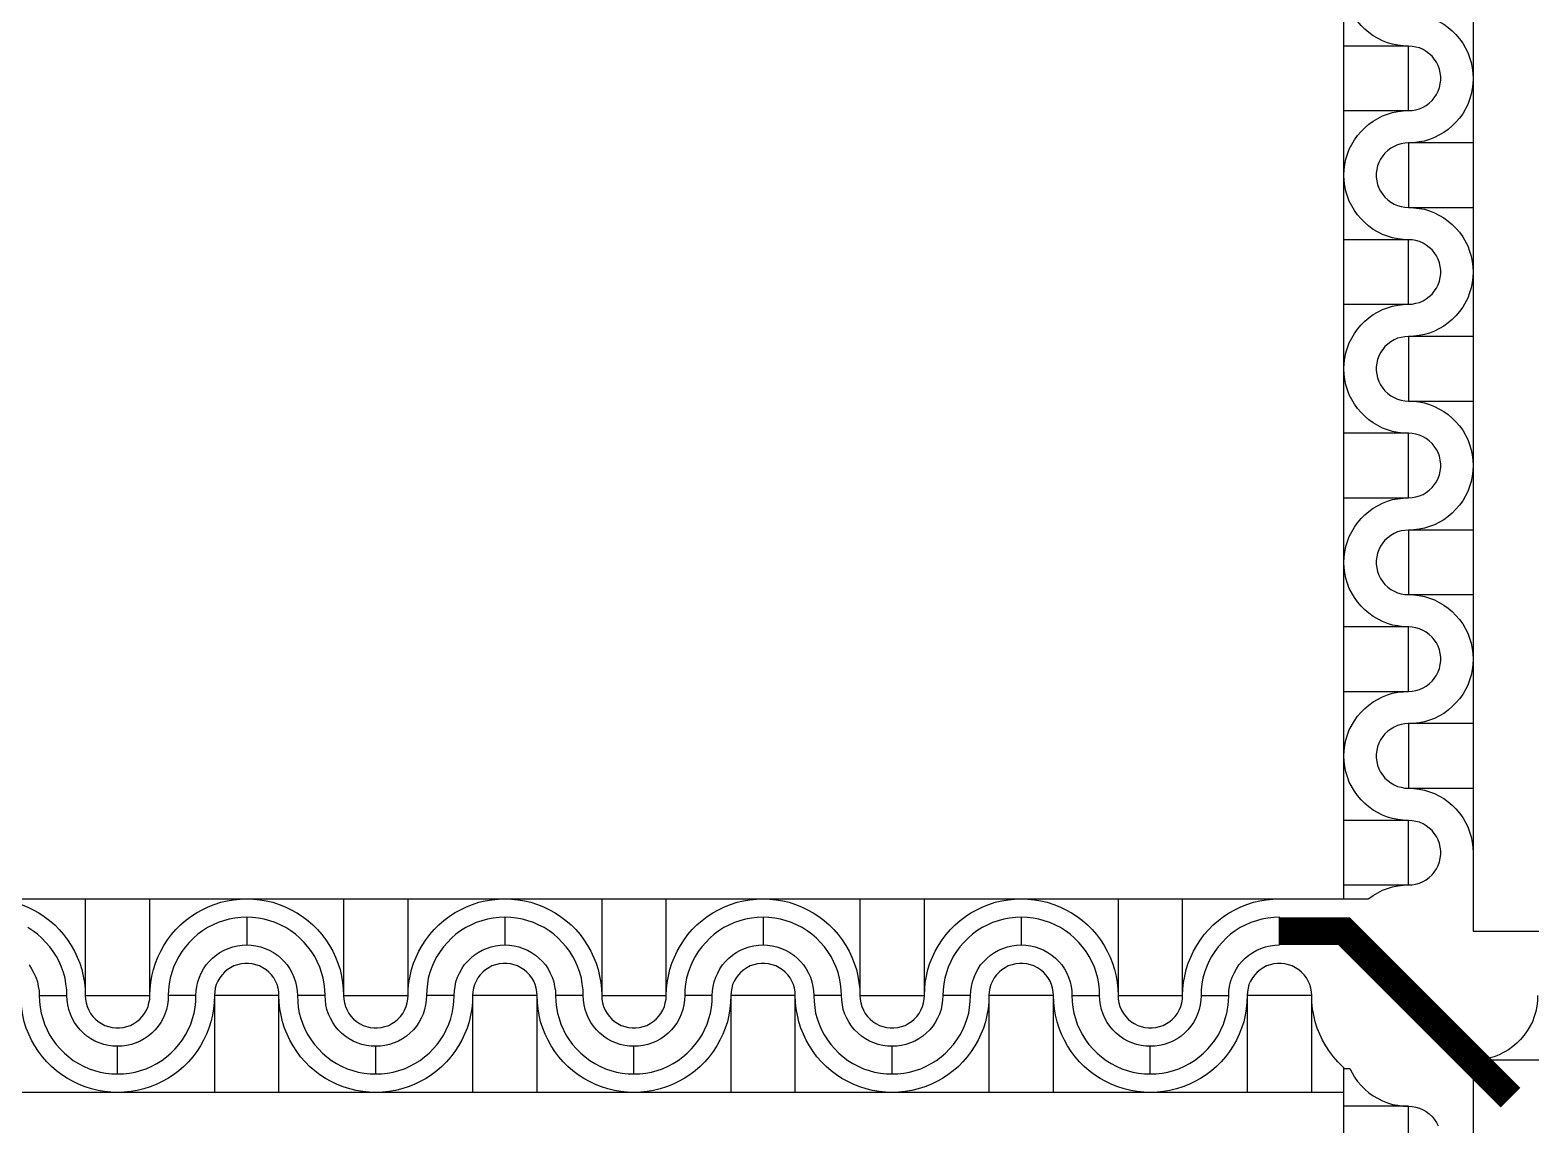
# Model space of a CAD drawing. Extents: x 190.8 to 267.1, y 124 to 174.8.
# Drawn here: x 225.22 to 226.847, y 152.54 to 153.728 of the extents above; entities that cross this region are included whole.
import ezdxf

# ---------------------------------------------------------------- set-up
doc = ezdxf.new("R2010")
doc.units = 0
doc.header["$MEASUREMENT"] = 0

msp = doc.modelspace()

# ---------------------------------------------------------------- linework, layer by layer
for p, q in [((224.5446, 152.7856), (226.6713, 152.7856)), ((226.7846, 152.7506), (228.8875, 152.7506))]:
    msp.add_line(p, q)
for points in [[(228.8875, 154.8106), (226.7846, 154.8106), (226.7846, 152.7506)], [(226.6446, 152.7856), (226.6446, 154.8023)], [(226.7146, 153.7106), (226.7089, 153.7108), (226.7031, 153.7116), (226.6974, 153.7126), (226.6919, 153.7143), (226.6864, 153.7163), (226.6764, 153.7218), (226.6716, 153.7253), (226.6671, 153.7291), (226.6631, 153.7331), (226.6594, 153.7376), (226.6559, 153.7423), (226.6504, 153.7523), (226.6484, 153.7578), (226.6466, 153.7633), (226.6456, 153.7691), (226.6449, 153.7748), (226.6446, 153.7806)], [(226.7146, 153.7456), (226.7204, 153.7453), (226.7261, 153.7446), (226.7319, 153.7436), (226.7374, 153.7418), (226.7429, 153.7398), (226.7529, 153.7343), (226.7576, 153.7308), (226.7621, 153.7271), (226.7661, 153.7231), (226.7699, 153.7186), (226.7734, 153.7138), (226.7789, 153.7038), (226.7809, 153.6983), (226.7826, 153.6928), (226.7836, 153.6871), (226.7844, 153.6813), (226.7846, 153.6756)], [(226.6446, 153.6406), (226.7146, 153.6406), (226.7146, 153.7106), (226.6446, 153.7106)], [(226.7146, 153.6406), (226.7186, 153.6408), (226.7226, 153.6416), (226.7266, 153.6426), (226.7304, 153.6443), (226.7339, 153.6463), (226.7371, 153.6488), (226.7401, 153.6516), (226.7426, 153.6546), (226.7449, 153.6581), (226.7469, 153.6618), (226.7481, 153.6656), (226.7491, 153.6696), (226.7496, 153.6736), (226.7496, 153.6776), (226.7491, 153.6816), (226.7481, 153.6856), (226.7469, 153.6896), (226.7449, 153.6931), (226.7426, 153.6966), (226.7401, 153.6996), (226.7371, 153.7023), (226.7339, 153.7048), (226.7304, 153.7068), (226.7266, 153.7086), (226.7226, 153.7096), (226.7186, 153.7103), (226.7146, 153.7106)], [(226.7846, 153.6756), (226.7844, 153.6698), (226.7836, 153.6641), (226.7826, 153.6583), (226.7809, 153.6528), (226.7789, 153.6473), (226.7734, 153.6373), (226.7699, 153.6326), (226.7661, 153.6281), (226.7621, 153.6241), (226.7576, 153.6203), (226.7529, 153.6168), (226.7429, 153.6113), (226.7374, 153.6093), (226.7319, 153.6076), (226.7261, 153.6066), (226.7204, 153.6058), (226.7146, 153.6056)], [(226.6446, 153.5706), (226.6449, 153.5763), (226.6456, 153.5821), (226.6466, 153.5878), (226.6484, 153.5933), (226.6504, 153.5988), (226.6559, 153.6088), (226.6594, 153.6136), (226.6631, 153.6181), (226.6671, 153.6221), (226.6716, 153.6258), (226.6764, 153.6293), (226.6864, 153.6348), (226.6919, 153.6368), (226.6974, 153.6386), (226.7031, 153.6396), (226.7089, 153.6403), (226.7146, 153.6406)], [(226.7146, 153.6056), (226.7106, 153.6053), (226.7066, 153.6046), (226.7026, 153.6036), (226.6989, 153.6018), (226.6954, 153.5998), (226.6921, 153.5973), (226.6891, 153.5946), (226.6866, 153.5916), (226.6844, 153.5881), (226.6824, 153.5843), (226.6811, 153.5806), (226.6801, 153.5766), (226.6796, 153.5726), (226.6796, 153.5686), (226.6801, 153.5646), (226.6811, 153.5606), (226.6824, 153.5566), (226.6844, 153.5531), (226.6866, 153.5496), (226.6891, 153.5466), (226.6921, 153.5438), (226.6954, 153.5413), (226.6989, 153.5393), (226.7026, 153.5376), (226.7066, 153.5366), (226.7106, 153.5358), (226.7146, 153.5356)], [(226.7846, 153.6056), (226.7146, 153.6056), (226.7146, 153.5356), (226.7846, 153.5356)], [(226.7146, 153.5006), (226.7089, 153.5008), (226.7031, 153.5016), (226.6974, 153.5026), (226.6919, 153.5043), (226.6864, 153.5063), (226.6764, 153.5118), (226.6716, 153.5153), (226.6671, 153.5191), (226.6631, 153.5231), (226.6594, 153.5276), (226.6559, 153.5323), (226.6504, 153.5423), (226.6484, 153.5478), (226.6466, 153.5533), (226.6456, 153.5591), (226.6449, 153.5648), (226.6446, 153.5706)], [(226.7146, 153.5356), (226.7204, 153.5353), (226.7261, 153.5346), (226.7319, 153.5336), (226.7374, 153.5318), (226.7429, 153.5298), (226.7529, 153.5243), (226.7576, 153.5208), (226.7621, 153.5171), (226.7661, 153.5131), (226.7699, 153.5086), (226.7734, 153.5038), (226.7789, 153.4938), (226.7809, 153.4883), (226.7826, 153.4828), (226.7836, 153.4771), (226.7844, 153.4713), (226.7846, 153.4656)], [(226.6446, 153.4306), (226.7146, 153.4306), (226.7146, 153.5006), (226.6446, 153.5006)], [(226.7146, 153.4306), (226.7186, 153.4308), (226.7226, 153.4316), (226.7266, 153.4326), (226.7304, 153.4343), (226.7339, 153.4363), (226.7371, 153.4388), (226.7401, 153.4416), (226.7426, 153.4446), (226.7449, 153.4481), (226.7469, 153.4518), (226.7481, 153.4556), (226.7491, 153.4596), (226.7496, 153.4636), (226.7496, 153.4676), (226.7491, 153.4716), (226.7481, 153.4756), (226.7469, 153.4796), (226.7449, 153.4831), (226.7426, 153.4866), (226.7401, 153.4896), (226.7371, 153.4923), (226.7339, 153.4948), (226.7304, 153.4968), (226.7266, 153.4986), (226.7226, 153.4996), (226.7186, 153.5003), (226.7146, 153.5006)], [(226.7846, 153.4656), (226.7844, 153.4598), (226.7836, 153.4541), (226.7826, 153.4483), (226.7809, 153.4428), (226.7789, 153.4373), (226.7734, 153.4273), (226.7699, 153.4226), (226.7661, 153.4181), (226.7621, 153.4141), (226.7576, 153.4103), (226.7529, 153.4068), (226.7429, 153.4013), (226.7374, 153.3993), (226.7319, 153.3976), (226.7261, 153.3966), (226.7204, 153.3958), (226.7146, 153.3956)], [(226.6446, 153.3606), (226.6449, 153.3663), (226.6456, 153.3721), (226.6466, 153.3778), (226.6484, 153.3833), (226.6504, 153.3888), (226.6559, 153.3988), (226.6594, 153.4036), (226.6631, 153.4081), (226.6671, 153.4121), (226.6716, 153.4158), (226.6764, 153.4193), (226.6864, 153.4248), (226.6919, 153.4268), (226.6974, 153.4286), (226.7031, 153.4296), (226.7089, 153.4303), (226.7146, 153.4306)], [(226.7146, 153.3956), (226.7106, 153.3953), (226.7066, 153.3946), (226.7026, 153.3936), (226.6989, 153.3918), (226.6954, 153.3898), (226.6921, 153.3873), (226.6891, 153.3846), (226.6866, 153.3816), (226.6844, 153.3781), (226.6824, 153.3743), (226.6811, 153.3706), (226.6801, 153.3666), (226.6796, 153.3626), (226.6796, 153.3586), (226.6801, 153.3546), (226.6811, 153.3506), (226.6824, 153.3466), (226.6844, 153.3431), (226.6866, 153.3396), (226.6891, 153.3366), (226.6921, 153.3338), (226.6954, 153.3313), (226.6989, 153.3293), (226.7026, 153.3276), (226.7066, 153.3266), (226.7106, 153.3258), (226.7146, 153.3256)], [(226.7846, 153.3956), (226.7146, 153.3956), (226.7146, 153.3256), (226.7846, 153.3256)], [(226.7146, 153.2906), (226.7089, 153.2908), (226.7031, 153.2916), (226.6974, 153.2926), (226.6919, 153.2943), (226.6864, 153.2963), (226.6764, 153.3018), (226.6716, 153.3053), (226.6671, 153.3091), (226.6631, 153.3131), (226.6594, 153.3176), (226.6559, 153.3223), (226.6504, 153.3323), (226.6484, 153.3378), (226.6466, 153.3433), (226.6456, 153.3491), (226.6449, 153.3548), (226.6446, 153.3606)], [(226.7146, 153.3256), (226.7204, 153.3253), (226.7261, 153.3246), (226.7319, 153.3236), (226.7374, 153.3218), (226.7429, 153.3198), (226.7529, 153.3143), (226.7576, 153.3108), (226.7621, 153.3071), (226.7661, 153.3031), (226.7699, 153.2986), (226.7734, 153.2938), (226.7789, 153.2838), (226.7809, 153.2783), (226.7826, 153.2728), (226.7836, 153.2671), (226.7844, 153.2613), (226.7846, 153.2556)], [(226.6446, 153.2206), (226.7146, 153.2206), (226.7146, 153.2906), (226.6446, 153.2906)], [(226.7146, 153.2206), (226.7186, 153.2208), (226.7226, 153.2216), (226.7266, 153.2226), (226.7304, 153.2243), (226.7339, 153.2263), (226.7371, 153.2288), (226.7401, 153.2316), (226.7426, 153.2346), (226.7449, 153.2381), (226.7469, 153.2418), (226.7481, 153.2456), (226.7491, 153.2496), (226.7496, 153.2536), (226.7496, 153.2576), (226.7491, 153.2616), (226.7481, 153.2656), (226.7469, 153.2696), (226.7449, 153.2731), (226.7426, 153.2766), (226.7401, 153.2796), (226.7371, 153.2823), (226.7339, 153.2848), (226.7304, 153.2868), (226.7266, 153.2886), (226.7226, 153.2896), (226.7186, 153.2903), (226.7146, 153.2906)], [(226.7846, 153.2556), (226.7844, 153.2498), (226.7836, 153.2441), (226.7826, 153.2383), (226.7809, 153.2328), (226.7789, 153.2273), (226.7734, 153.2173), (226.7699, 153.2126), (226.7661, 153.2081), (226.7621, 153.2041), (226.7576, 153.2003), (226.7529, 153.1968), (226.7429, 153.1913), (226.7374, 153.1893), (226.7319, 153.1876), (226.7261, 153.1866), (226.7204, 153.1858), (226.7146, 153.1856)], [(226.6446, 153.1506), (226.6449, 153.1563), (226.6456, 153.1621), (226.6466, 153.1678), (226.6484, 153.1733), (226.6504, 153.1788), (226.6559, 153.1888), (226.6594, 153.1936), (226.6631, 153.1981), (226.6671, 153.2021), (226.6716, 153.2058), (226.6764, 153.2093), (226.6864, 153.2148), (226.6919, 153.2168), (226.6974, 153.2186), (226.7031, 153.2196), (226.7089, 153.2203), (226.7146, 153.2206)], [(226.7146, 153.1856), (226.7106, 153.1853), (226.7066, 153.1846), (226.7026, 153.1836), (226.6989, 153.1818), (226.6954, 153.1798), (226.6921, 153.1773), (226.6891, 153.1746), (226.6866, 153.1716), (226.6844, 153.1681), (226.6824, 153.1643), (226.6811, 153.1606), (226.6801, 153.1566), (226.6796, 153.1526), (226.6796, 153.1486), (226.6801, 153.1446), (226.6811, 153.1406), (226.6824, 153.1366), (226.6844, 153.1331), (226.6866, 153.1296), (226.6891, 153.1266), (226.6921, 153.1238), (226.6954, 153.1213), (226.6989, 153.1193), (226.7026, 153.1176), (226.7066, 153.1166), (226.7106, 153.1158), (226.7146, 153.1156)], [(226.7846, 153.1856), (226.7146, 153.1856), (226.7146, 153.1156), (226.7846, 153.1156)], [(226.7146, 153.0806), (226.7089, 153.0808), (226.7031, 153.0816), (226.6974, 153.0826), (226.6919, 153.0843), (226.6864, 153.0863), (226.6764, 153.0918), (226.6716, 153.0953), (226.6671, 153.0991), (226.6631, 153.1031), (226.6594, 153.1076), (226.6559, 153.1123), (226.6504, 153.1223), (226.6484, 153.1278), (226.6466, 153.1333), (226.6456, 153.1391), (226.6449, 153.1448), (226.6446, 153.1506)], [(226.7146, 153.1156), (226.7204, 153.1153), (226.7261, 153.1146), (226.7319, 153.1136), (226.7374, 153.1118), (226.7429, 153.1098), (226.7529, 153.1043), (226.7576, 153.1008), (226.7621, 153.0971), (226.7661, 153.0931), (226.7699, 153.0886), (226.7734, 153.0838), (226.7789, 153.0738), (226.7809, 153.0683), (226.7826, 153.0628), (226.7836, 153.0571), (226.7844, 153.0513), (226.7846, 153.0456)], [(226.6446, 153.0106), (226.7146, 153.0106), (226.7146, 153.0806), (226.6446, 153.0806)], [(226.7146, 153.0106), (226.7186, 153.0108), (226.7226, 153.0116), (226.7266, 153.0126), (226.7304, 153.0143), (226.7339, 153.0163), (226.7371, 153.0188), (226.7401, 153.0216), (226.7426, 153.0246), (226.7449, 153.0281), (226.7469, 153.0318), (226.7481, 153.0356), (226.7491, 153.0396), (226.7496, 153.0436), (226.7496, 153.0476), (226.7491, 153.0516), (226.7481, 153.0556), (226.7469, 153.0596), (226.7449, 153.0631), (226.7426, 153.0666), (226.7401, 153.0696), (226.7371, 153.0723), (226.7339, 153.0748), (226.7304, 153.0768), (226.7266, 153.0786), (226.7226, 153.0796), (226.7186, 153.0803), (226.7146, 153.0806)], [(226.7846, 153.0456), (226.7844, 153.0398), (226.7836, 153.0341), (226.7826, 153.0283), (226.7809, 153.0228), (226.7789, 153.0173), (226.7734, 153.0073), (226.7699, 153.0026), (226.7661, 152.9981), (226.7621, 152.9941), (226.7576, 152.9903), (226.7529, 152.9868), (226.7429, 152.9813), (226.7374, 152.9793), (226.7319, 152.9776), (226.7261, 152.9766), (226.7204, 152.9758), (226.7146, 152.9756)], [(226.6446, 152.9406), (226.6449, 152.9463), (226.6456, 152.9521), (226.6466, 152.9578), (226.6484, 152.9633), (226.6504, 152.9688), (226.6559, 152.9788), (226.6594, 152.9836), (226.6631, 152.9881), (226.6671, 152.9921), (226.6716, 152.9958), (226.6764, 152.9993), (226.6864, 153.0048), (226.6919, 153.0068), (226.6974, 153.0086), (226.7031, 153.0096), (226.7089, 153.0103), (226.7146, 153.0106)], [(226.7146, 152.9756), (226.7106, 152.9753), (226.7066, 152.9746), (226.7026, 152.9736), (226.6989, 152.9718), (226.6954, 152.9698), (226.6921, 152.9673), (226.6891, 152.9646), (226.6866, 152.9616), (226.6844, 152.9581), (226.6824, 152.9543), (226.6811, 152.9506), (226.6801, 152.9466), (226.6796, 152.9426), (226.6796, 152.9386), (226.6801, 152.9346), (226.6811, 152.9306), (226.6824, 152.9266), (226.6844, 152.9231), (226.6866, 152.9196), (226.6891, 152.9166), (226.6921, 152.9138), (226.6954, 152.9113), (226.6989, 152.9093), (226.7026, 152.9076), (226.7066, 152.9066), (226.7106, 152.9058), (226.7146, 152.9056)], [(226.7846, 152.9756), (226.7146, 152.9756), (226.7146, 152.9056), (226.7846, 152.9056)], [(226.7146, 152.8706), (226.7089, 152.8708), (226.7031, 152.8716), (226.6974, 152.8726), (226.6919, 152.8743), (226.6864, 152.8763), (226.6764, 152.8818), (226.6716, 152.8853), (226.6671, 152.8891), (226.6631, 152.8931), (226.6594, 152.8976), (226.6559, 152.9023), (226.6504, 152.9123), (226.6484, 152.9178), (226.6466, 152.9233), (226.6456, 152.9291), (226.6449, 152.9348), (226.6446, 152.9406)], [(226.7146, 152.9056), (226.7204, 152.9053), (226.7261, 152.9046), (226.7319, 152.9036), (226.7374, 152.9018), (226.7429, 152.8998), (226.7529, 152.8943), (226.7576, 152.8908), (226.7621, 152.8871), (226.7661, 152.8831), (226.7699, 152.8786), (226.7734, 152.8738), (226.7789, 152.8638), (226.7809, 152.8583), (226.7826, 152.8528), (226.7836, 152.8471), (226.7844, 152.8413), (226.7846, 152.8356)], [(226.6446, 152.8006), (226.7146, 152.8006), (226.7146, 152.8706), (226.6446, 152.8706)], [(226.7146, 152.8006), (226.7186, 152.8008), (226.7226, 152.8016), (226.7266, 152.8026), (226.7304, 152.8043), (226.7339, 152.8063), (226.7371, 152.8088), (226.7401, 152.8116), (226.7426, 152.8146), (226.7449, 152.8181), (226.7469, 152.8218), (226.7481, 152.8256), (226.7491, 152.8296), (226.7496, 152.8336), (226.7496, 152.8376), (226.7491, 152.8416), (226.7481, 152.8456), (226.7469, 152.8496), (226.7449, 152.8531), (226.7426, 152.8566), (226.7401, 152.8596), (226.7371, 152.8623), (226.7339, 152.8648), (226.7304, 152.8668), (226.7266, 152.8686), (226.7226, 152.8696), (226.7186, 152.8703), (226.7146, 152.8706)], [(226.6713, 152.7856), (226.6716, 152.7858), (226.6764, 152.7893), (226.6864, 152.7948), (226.6919, 152.7968), (226.6974, 152.7986), (226.7031, 152.7996), (226.7089, 152.8003), (226.7146, 152.8006)], [(225.1746, 152.7856), (225.1819, 152.7853), (225.1889, 152.7846), (225.1959, 152.7833), (225.2029, 152.7818), (225.2099, 152.7796), (225.2164, 152.7768), (225.2229, 152.7738), (225.2291, 152.7703), (225.2351, 152.7663), (225.2409, 152.7621), (225.2464, 152.7573), (225.2514, 152.7523), (225.2561, 152.7468), (225.2604, 152.7411), (225.2644, 152.7351), (225.2679, 152.7288), (225.2709, 152.7223), (225.2736, 152.7158), (225.2759, 152.7088), (225.2774, 152.7018), (225.2786, 152.6948), (225.2794, 152.6878), (225.2796, 152.6806)], [(225.2796, 152.7856), (225.2796, 152.6806), (225.3496, 152.6806), (225.3496, 152.7856)], [(225.3496, 152.6806), (225.3499, 152.6878), (225.3506, 152.6948), (225.3519, 152.7018), (225.3534, 152.7088), (225.3556, 152.7158), (225.3584, 152.7223), (225.3614, 152.7288), (225.3649, 152.7351), (225.3689, 152.7411), (225.3731, 152.7468), (225.3779, 152.7523), (225.3829, 152.7573), (225.3884, 152.7621), (225.3941, 152.7663), (225.4001, 152.7703), (225.4064, 152.7738), (225.4129, 152.7768), (225.4194, 152.7796), (225.4264, 152.7818), (225.4334, 152.7833), (225.4404, 152.7846), (225.4474, 152.7853), (225.4546, 152.7856)], [(225.4546, 152.7856), (225.4619, 152.7853), (225.4689, 152.7846), (225.4759, 152.7833), (225.4829, 152.7818), (225.4899, 152.7796), (225.4964, 152.7768), (225.5029, 152.7738), (225.5091, 152.7703), (225.5151, 152.7663), (225.5209, 152.7621), (225.5264, 152.7573), (225.5314, 152.7523), (225.5361, 152.7468), (225.5404, 152.7411), (225.5444, 152.7351), (225.5479, 152.7288), (225.5509, 152.7223), (225.5536, 152.7158), (225.5559, 152.7088), (225.5574, 152.7018), (225.5586, 152.6948), (225.5594, 152.6878), (225.5596, 152.6806)], [(225.5596, 152.7856), (225.5596, 152.6806), (225.6296, 152.6806), (225.6296, 152.7856)], [(225.6296, 152.6806), (225.6299, 152.6878), (225.6306, 152.6948), (225.6319, 152.7018), (225.6334, 152.7088), (225.6356, 152.7158), (225.6384, 152.7223), (225.6414, 152.7288), (225.6449, 152.7351), (225.6489, 152.7411), (225.6531, 152.7468), (225.6579, 152.7523), (225.6629, 152.7573), (225.6684, 152.7621), (225.6741, 152.7663), (225.6801, 152.7703), (225.6864, 152.7738), (225.6929, 152.7768), (225.6994, 152.7796), (225.7064, 152.7818), (225.7134, 152.7833), (225.7204, 152.7846), (225.7274, 152.7853), (225.7346, 152.7856)], [(225.7346, 152.7856), (225.7419, 152.7853), (225.7489, 152.7846), (225.7559, 152.7833), (225.7629, 152.7818), (225.7699, 152.7796), (225.7764, 152.7768), (225.7829, 152.7738), (225.7891, 152.7703), (225.7951, 152.7663), (225.8009, 152.7621), (225.8064, 152.7573), (225.8114, 152.7523), (225.8161, 152.7468), (225.8204, 152.7411), (225.8244, 152.7351), (225.8279, 152.7288), (225.8309, 152.7223), (225.8336, 152.7158), (225.8359, 152.7088), (225.8374, 152.7018), (225.8386, 152.6948), (225.8394, 152.6878), (225.8396, 152.6806)], [(225.8396, 152.7856), (225.8396, 152.6806), (225.9096, 152.6806), (225.9096, 152.7856)], [(225.9096, 152.6806), (225.9099, 152.6878), (225.9106, 152.6948), (225.9119, 152.7018), (225.9134, 152.7088), (225.9156, 152.7158), (225.9184, 152.7223), (225.9214, 152.7288), (225.9249, 152.7351), (225.9289, 152.7411), (225.9331, 152.7468), (225.9379, 152.7523), (225.9429, 152.7573), (225.9484, 152.7621), (225.9541, 152.7663), (225.9601, 152.7703), (225.9664, 152.7738), (225.9729, 152.7768), (225.9794, 152.7796), (225.9864, 152.7818), (225.9934, 152.7833), (226.0004, 152.7846), (226.0074, 152.7853), (226.0146, 152.7856)], [(226.0146, 152.7856), (226.0219, 152.7853), (226.0289, 152.7846), (226.0359, 152.7833), (226.0429, 152.7818), (226.0499, 152.7796), (226.0564, 152.7768), (226.0629, 152.7738), (226.0691, 152.7703), (226.0751, 152.7663), (226.0809, 152.7621), (226.0864, 152.7573), (226.0914, 152.7523), (226.0961, 152.7468), (226.1004, 152.7411), (226.1044, 152.7351), (226.1079, 152.7288), (226.1109, 152.7223), (226.1136, 152.7158), (226.1159, 152.7088), (226.1174, 152.7018), (226.1186, 152.6948), (226.1194, 152.6878), (226.1196, 152.6806)], [(226.1196, 152.7856), (226.1196, 152.6806), (226.1896, 152.6806), (226.1896, 152.7856)], [(226.1896, 152.6806), (226.1899, 152.6878), (226.1906, 152.6948), (226.1919, 152.7018), (226.1934, 152.7088), (226.1956, 152.7158), (226.1984, 152.7223), (226.2014, 152.7288), (226.2049, 152.7351), (226.2089, 152.7411), (226.2131, 152.7468), (226.2179, 152.7523), (226.2229, 152.7573), (226.2284, 152.7621), (226.2341, 152.7663), (226.2401, 152.7703), (226.2464, 152.7738), (226.2529, 152.7768), (226.2594, 152.7796), (226.2664, 152.7818), (226.2734, 152.7833), (226.2804, 152.7846), (226.2874, 152.7853), (226.2946, 152.7856)], [(226.2946, 152.7856), (226.3019, 152.7853), (226.3089, 152.7846), (226.3159, 152.7833), (226.3229, 152.7818), (226.3299, 152.7796), (226.3364, 152.7768), (226.3429, 152.7738), (226.3491, 152.7703), (226.3551, 152.7663), (226.3609, 152.7621), (226.3664, 152.7573), (226.3714, 152.7523), (226.3761, 152.7468), (226.3804, 152.7411), (226.3844, 152.7351), (226.3879, 152.7288), (226.3909, 152.7223), (226.3936, 152.7158), (226.3959, 152.7088), (226.3974, 152.7018), (226.3986, 152.6948), (226.3994, 152.6878), (226.3996, 152.6806)], [(226.3996, 152.7856), (226.3996, 152.6806), (226.4696, 152.6806), (226.4696, 152.7856)], [(226.4696, 152.6806), (226.4699, 152.6878), (226.4706, 152.6948), (226.4719, 152.7018), (226.4734, 152.7088), (226.4756, 152.7158), (226.4784, 152.7223), (226.4814, 152.7288), (226.4849, 152.7351), (226.4889, 152.7411), (226.4931, 152.7468), (226.4979, 152.7523), (226.5029, 152.7573), (226.5084, 152.7621), (226.5141, 152.7663), (226.5201, 152.7703), (226.5264, 152.7738), (226.5329, 152.7768), (226.5394, 152.7796), (226.5464, 152.7818), (226.5534, 152.7833), (226.5604, 152.7846), (226.5674, 152.7853), (226.5746, 152.7856)], [(225.2186, 152.7138), (225.2214, 152.7096), (225.2239, 152.7051), (225.2259, 152.7006), (225.2276, 152.6956), (225.2286, 152.6906), (225.2294, 152.6856), (225.2296, 152.6806), (225.2596, 152.6806), (225.2594, 152.6868), (225.2586, 152.6933), (225.2576, 152.6996), (225.2559, 152.7056), (225.2539, 152.7116), (225.2511, 152.7176), (225.2484, 152.7231), (225.2449, 152.7286), (225.2411, 152.7336), (225.2369, 152.7383), (225.2324, 152.7428), (225.2276, 152.7471), (225.2226, 152.7508), (225.2171, 152.7543)], [(225.4546, 152.7656), (225.4484, 152.7653), (225.4419, 152.7646), (225.4356, 152.7636), (225.4296, 152.7618), (225.4236, 152.7598), (225.4176, 152.7571), (225.4121, 152.7543), (225.4066, 152.7508), (225.4016, 152.7471), (225.3969, 152.7428), (225.3924, 152.7383), (225.3881, 152.7336), (225.3844, 152.7286), (225.3809, 152.7231), (225.3781, 152.7176), (225.3754, 152.7116), (225.3734, 152.7056), (225.3716, 152.6996), (225.3706, 152.6933), (225.3699, 152.6868), (225.3696, 152.6806)], [(225.5396, 152.6806), (225.5394, 152.6868), (225.5386, 152.6933), (225.5376, 152.6996), (225.5359, 152.7056), (225.5339, 152.7116), (225.5311, 152.7176), (225.5284, 152.7231), (225.5249, 152.7286), (225.5211, 152.7336), (225.5169, 152.7383), (225.5124, 152.7428), (225.5076, 152.7471), (225.5026, 152.7508), (225.4971, 152.7543), (225.4916, 152.7571), (225.4856, 152.7598), (225.4796, 152.7618), (225.4736, 152.7636), (225.4674, 152.7646), (225.4609, 152.7653), (225.4546, 152.7656), (225.4546, 152.7356), (225.4596, 152.7353), (225.4646, 152.7346), (225.4696, 152.7336), (225.4746, 152.7318), (225.4791, 152.7298), (225.4836, 152.7273), (225.4879, 152.7246), (225.4916, 152.7213), (225.4954, 152.7176), (225.4986, 152.7138), (225.5014, 152.7096), (225.5039, 152.7051), (225.5059, 152.7006), (225.5076, 152.6956), (225.5086, 152.6906), (225.5094, 152.6856), (225.5096, 152.6806)], [(225.7346, 152.7656), (225.7284, 152.7653), (225.7219, 152.7646), (225.7156, 152.7636), (225.7096, 152.7618), (225.7036, 152.7598), (225.6976, 152.7571), (225.6921, 152.7543), (225.6866, 152.7508), (225.6816, 152.7471), (225.6769, 152.7428), (225.6724, 152.7383), (225.6681, 152.7336), (225.6644, 152.7286), (225.6609, 152.7231), (225.6581, 152.7176), (225.6554, 152.7116), (225.6534, 152.7056), (225.6516, 152.6996), (225.6506, 152.6933), (225.6499, 152.6868), (225.6496, 152.6806)], [(225.8196, 152.6806), (225.8194, 152.6868), (225.8186, 152.6933), (225.8176, 152.6996), (225.8159, 152.7056), (225.8139, 152.7116), (225.8111, 152.7176), (225.8084, 152.7231), (225.8049, 152.7286), (225.8011, 152.7336), (225.7969, 152.7383), (225.7924, 152.7428), (225.7876, 152.7471), (225.7826, 152.7508), (225.7771, 152.7543), (225.7716, 152.7571), (225.7656, 152.7598), (225.7596, 152.7618), (225.7536, 152.7636), (225.7474, 152.7646), (225.7409, 152.7653), (225.7346, 152.7656), (225.7346, 152.7356), (225.7396, 152.7353), (225.7446, 152.7346), (225.7496, 152.7336), (225.7546, 152.7318), (225.7591, 152.7298), (225.7636, 152.7273), (225.7679, 152.7246), (225.7716, 152.7213), (225.7754, 152.7176), (225.7786, 152.7138), (225.7814, 152.7096), (225.7839, 152.7051), (225.7859, 152.7006), (225.7876, 152.6956), (225.7886, 152.6906), (225.7894, 152.6856), (225.7896, 152.6806)], [(226.0146, 152.7656), (226.0084, 152.7653), (226.0019, 152.7646), (225.9956, 152.7636), (225.9896, 152.7618), (225.9836, 152.7598), (225.9776, 152.7571), (225.9721, 152.7543), (225.9666, 152.7508), (225.9616, 152.7471), (225.9569, 152.7428), (225.9524, 152.7383), (225.9481, 152.7336), (225.9444, 152.7286), (225.9409, 152.7231), (225.9381, 152.7176), (225.9354, 152.7116), (225.9334, 152.7056), (225.9316, 152.6996), (225.9306, 152.6933), (225.9299, 152.6868), (225.9296, 152.6806)], [(226.0996, 152.6806), (226.0994, 152.6868), (226.0986, 152.6933), (226.0976, 152.6996), (226.0959, 152.7056), (226.0939, 152.7116), (226.0911, 152.7176), (226.0884, 152.7231), (226.0849, 152.7286), (226.0811, 152.7336), (226.0769, 152.7383), (226.0724, 152.7428), (226.0676, 152.7471), (226.0626, 152.7508), (226.0571, 152.7543), (226.0516, 152.7571), (226.0456, 152.7598), (226.0396, 152.7618), (226.0336, 152.7636), (226.0274, 152.7646), (226.0209, 152.7653), (226.0146, 152.7656), (226.0146, 152.7356), (226.0196, 152.7353), (226.0246, 152.7346), (226.0296, 152.7336), (226.0346, 152.7318), (226.0391, 152.7298), (226.0436, 152.7273), (226.0479, 152.7246), (226.0516, 152.7213), (226.0554, 152.7176), (226.0586, 152.7138), (226.0614, 152.7096), (226.0639, 152.7051), (226.0659, 152.7006), (226.0676, 152.6956), (226.0686, 152.6906), (226.0694, 152.6856), (226.0696, 152.6806)], [(226.2946, 152.7656), (226.2884, 152.7653), (226.2819, 152.7646), (226.2756, 152.7636), (226.2696, 152.7618), (226.2636, 152.7598), (226.2576, 152.7571), (226.2521, 152.7543), (226.2466, 152.7508), (226.2416, 152.7471), (226.2369, 152.7428), (226.2324, 152.7383), (226.2281, 152.7336), (226.2244, 152.7286), (226.2209, 152.7231), (226.2181, 152.7176), (226.2154, 152.7116), (226.2134, 152.7056), (226.2116, 152.6996), (226.2106, 152.6933), (226.2099, 152.6868), (226.2096, 152.6806)], [(225.3996, 152.6806), (225.3999, 152.6856), (225.4006, 152.6906), (225.4016, 152.6956), (225.4034, 152.7006), (225.4054, 152.7051), (225.4079, 152.7096), (225.4106, 152.7138), (225.4139, 152.7176), (225.4176, 152.7213), (225.4214, 152.7246), (225.4256, 152.7273), (225.4301, 152.7298), (225.4346, 152.7318), (225.4396, 152.7336), (225.4446, 152.7346), (225.4496, 152.7353), (225.4546, 152.7356)], [(225.6796, 152.6806), (225.6799, 152.6856), (225.6806, 152.6906), (225.6816, 152.6956), (225.6834, 152.7006), (225.6854, 152.7051), (225.6879, 152.7096), (225.6906, 152.7138), (225.6939, 152.7176), (225.6976, 152.7213), (225.7014, 152.7246), (225.7056, 152.7273), (225.7101, 152.7298), (225.7146, 152.7318), (225.7196, 152.7336), (225.7246, 152.7346), (225.7296, 152.7353), (225.7346, 152.7356)], [(225.9596, 152.6806), (225.9599, 152.6856), (225.9606, 152.6906), (225.9616, 152.6956), (225.9634, 152.7006), (225.9654, 152.7051), (225.9679, 152.7096), (225.9706, 152.7138), (225.9739, 152.7176), (225.9776, 152.7213), (225.9814, 152.7246), (225.9856, 152.7273), (225.9901, 152.7298), (225.9946, 152.7318), (225.9996, 152.7336), (226.0046, 152.7346), (226.0096, 152.7353), (226.0146, 152.7356)], [(226.2396, 152.6806), (226.2399, 152.6856), (226.2406, 152.6906), (226.2416, 152.6956), (226.2434, 152.7006), (226.2454, 152.7051), (226.2479, 152.7096), (226.2506, 152.7138), (226.2539, 152.7176), (226.2576, 152.7213), (226.2614, 152.7246), (226.2656, 152.7273), (226.2701, 152.7298), (226.2746, 152.7318), (226.2796, 152.7336), (226.2846, 152.7346), (226.2896, 152.7353), (226.2946, 152.7356)], [(225.4896, 152.6806), (225.4894, 152.6846), (225.4886, 152.6886), (225.4876, 152.6926), (225.4859, 152.6963), (225.4839, 152.6998), (225.4814, 152.7031), (225.4786, 152.7061), (225.4756, 152.7086), (225.4721, 152.7108), (225.4684, 152.7128), (225.4646, 152.7141), (225.4606, 152.7151), (225.4566, 152.7156), (225.4526, 152.7156), (225.4486, 152.7151), (225.4446, 152.7141), (225.4406, 152.7128), (225.4371, 152.7108), (225.4336, 152.7086), (225.4306, 152.7061), (225.4279, 152.7031), (225.4254, 152.6998), (225.4234, 152.6963), (225.4216, 152.6926), (225.4206, 152.6886), (225.4199, 152.6846), (225.4196, 152.6806)], [(225.7696, 152.6806), (225.7694, 152.6846), (225.7686, 152.6886), (225.7676, 152.6926), (225.7659, 152.6963), (225.7639, 152.6998), (225.7614, 152.7031), (225.7586, 152.7061), (225.7556, 152.7086), (225.7521, 152.7108), (225.7484, 152.7128), (225.7446, 152.7141), (225.7406, 152.7151), (225.7366, 152.7156), (225.7326, 152.7156), (225.7286, 152.7151), (225.7246, 152.7141), (225.7206, 152.7128), (225.7171, 152.7108), (225.7136, 152.7086), (225.7106, 152.7061), (225.7079, 152.7031), (225.7054, 152.6998), (225.7034, 152.6963), (225.7016, 152.6926), (225.7006, 152.6886), (225.6999, 152.6846), (225.6996, 152.6806)], [(226.0496, 152.6806), (226.0494, 152.6846), (226.0486, 152.6886), (226.0476, 152.6926), (226.0459, 152.6963), (226.0439, 152.6998), (226.0414, 152.7031), (226.0386, 152.7061), (226.0356, 152.7086), (226.0321, 152.7108), (226.0284, 152.7128), (226.0246, 152.7141), (226.0206, 152.7151), (226.0166, 152.7156), (226.0126, 152.7156), (226.0086, 152.7151), (226.0046, 152.7141), (226.0006, 152.7128), (225.9971, 152.7108), (225.9936, 152.7086), (225.9906, 152.7061), (225.9879, 152.7031), (225.9854, 152.6998), (225.9834, 152.6963), (225.9816, 152.6926), (225.9806, 152.6886), (225.9799, 152.6846), (225.9796, 152.6806)], [(226.3296, 152.6806), (226.3294, 152.6846), (226.3286, 152.6886), (226.3276, 152.6926), (226.3259, 152.6963), (226.3239, 152.6998), (226.3214, 152.7031), (226.3186, 152.7061), (226.3156, 152.7086), (226.3121, 152.7108), (226.3084, 152.7128), (226.3046, 152.7141), (226.3006, 152.7151), (226.2966, 152.7156), (226.2926, 152.7156), (226.2886, 152.7151), (226.2846, 152.7141), (226.2806, 152.7128), (226.2771, 152.7108), (226.2736, 152.7086), (226.2706, 152.7061), (226.2679, 152.7031), (226.2654, 152.6998), (226.2634, 152.6963), (226.2616, 152.6926), (226.2606, 152.6886), (226.2599, 152.6846), (226.2596, 152.6806)], [(226.6096, 152.6806), (226.6094, 152.6846), (226.6086, 152.6886), (226.6076, 152.6926), (226.6059, 152.6963), (226.6039, 152.6998), (226.6014, 152.7031), (226.5986, 152.7061), (226.5956, 152.7086), (226.5921, 152.7108), (226.5884, 152.7128), (226.5846, 152.7141), (226.5806, 152.7151), (226.5766, 152.7156), (226.5726, 152.7156), (226.5686, 152.7151), (226.5646, 152.7141), (226.5606, 152.7128), (226.5571, 152.7108), (226.5536, 152.7086), (226.5506, 152.7061), (226.5479, 152.7031), (226.5454, 152.6998), (226.5434, 152.6963), (226.5416, 152.6926), (226.5406, 152.6886), (226.5399, 152.6846), (226.5396, 152.6806)], [(225.3146, 152.5756), (225.3074, 152.5758), (225.3004, 152.5766), (225.2934, 152.5778), (225.2864, 152.5793), (225.2794, 152.5816), (225.2729, 152.5843), (225.2664, 152.5873), (225.2601, 152.5908), (225.2541, 152.5948), (225.2484, 152.5991), (225.2429, 152.6038), (225.2379, 152.6088), (225.2331, 152.6143), (225.2289, 152.6201), (225.2249, 152.6261), (225.2214, 152.6323), (225.2184, 152.6388), (225.2156, 152.6453), (225.2134, 152.6523), (225.2119, 152.6593), (225.2106, 152.6663), (225.2099, 152.6733), (225.2096, 152.6806)], [(225.2296, 152.6806), (225.2299, 152.6743), (225.2306, 152.6678), (225.2316, 152.6616), (225.2334, 152.6556), (225.2354, 152.6496), (225.2381, 152.6436), (225.2409, 152.6381), (225.2444, 152.6326), (225.2481, 152.6276), (225.2524, 152.6228), (225.2569, 152.6183), (225.2616, 152.6141), (225.2666, 152.6103), (225.2721, 152.6068), (225.2776, 152.6041), (225.2836, 152.6013), (225.2896, 152.5993), (225.2956, 152.5976), (225.3019, 152.5966), (225.3084, 152.5958), (225.3146, 152.5956), (225.3146, 152.6256), (225.3096, 152.6258), (225.3046, 152.6266), (225.2996, 152.6276), (225.2946, 152.6293), (225.2901, 152.6313), (225.2856, 152.6338), (225.2814, 152.6366), (225.2776, 152.6398), (225.2739, 152.6436), (225.2706, 152.6473), (225.2679, 152.6516), (225.2654, 152.6561), (225.2634, 152.6606), (225.2616, 152.6656), (225.2606, 152.6706), (225.2599, 152.6756), (225.2596, 152.6806)], [(225.2796, 152.6806), (225.2799, 152.6766), (225.2806, 152.6726), (225.2816, 152.6686), (225.2834, 152.6648), (225.2854, 152.6613), (225.2879, 152.6581), (225.2906, 152.6551), (225.2936, 152.6526), (225.2971, 152.6503), (225.3009, 152.6483), (225.3046, 152.6471), (225.3086, 152.6461), (225.3126, 152.6456), (225.3166, 152.6456), (225.3206, 152.6461), (225.3246, 152.6471), (225.3286, 152.6483), (225.3321, 152.6503), (225.3356, 152.6526), (225.3386, 152.6551), (225.3414, 152.6581), (225.3439, 152.6613), (225.3459, 152.6648), (225.3476, 152.6686), (225.3486, 152.6726), (225.3494, 152.6766), (225.3496, 152.6806)], [(225.3146, 152.5956), (225.3209, 152.5958), (225.3274, 152.5966), (225.3336, 152.5976), (225.3396, 152.5993), (225.3456, 152.6013), (225.3516, 152.6041), (225.3571, 152.6068), (225.3626, 152.6103), (225.3676, 152.6141), (225.3724, 152.6183), (225.3769, 152.6228), (225.3811, 152.6276), (225.3849, 152.6326), (225.3884, 152.6381), (225.3911, 152.6436), (225.3939, 152.6496), (225.3959, 152.6556), (225.3976, 152.6616), (225.3986, 152.6678), (225.3994, 152.6743), (225.3996, 152.6806), (225.3696, 152.6806), (225.3694, 152.6756), (225.3686, 152.6706), (225.3676, 152.6656), (225.3659, 152.6606), (225.3639, 152.6561), (225.3614, 152.6516), (225.3586, 152.6473), (225.3554, 152.6436), (225.3516, 152.6398), (225.3479, 152.6366), (225.3436, 152.6338), (225.3391, 152.6313), (225.3346, 152.6293), (225.3296, 152.6276), (225.3246, 152.6266), (225.3196, 152.6258), (225.3146, 152.6256)], [(225.4196, 152.6806), (225.4194, 152.6733), (225.4186, 152.6663), (225.4174, 152.6593), (225.4159, 152.6523), (225.4136, 152.6453), (225.4109, 152.6388), (225.4079, 152.6323), (225.4044, 152.6261), (225.4004, 152.6201), (225.3961, 152.6143), (225.3914, 152.6088), (225.3864, 152.6038), (225.3809, 152.5991), (225.3751, 152.5948), (225.3691, 152.5908), (225.3629, 152.5873), (225.3564, 152.5843), (225.3499, 152.5816), (225.3429, 152.5793), (225.3359, 152.5778), (225.3289, 152.5766), (225.3219, 152.5758), (225.3146, 152.5756)], [(225.4896, 152.5756), (225.4896, 152.6806), (225.4196, 152.6806), (225.4196, 152.5756)], [(225.5946, 152.5756), (225.5874, 152.5758), (225.5804, 152.5766), (225.5734, 152.5778), (225.5664, 152.5793), (225.5594, 152.5816), (225.5529, 152.5843), (225.5464, 152.5873), (225.5401, 152.5908), (225.5341, 152.5948), (225.5284, 152.5991), (225.5229, 152.6038), (225.5179, 152.6088), (225.5131, 152.6143), (225.5089, 152.6201), (225.5049, 152.6261), (225.5014, 152.6323), (225.4984, 152.6388), (225.4956, 152.6453), (225.4934, 152.6523), (225.4919, 152.6593), (225.4906, 152.6663), (225.4899, 152.6733), (225.4896, 152.6806)], [(225.5596, 152.6806), (225.5599, 152.6766), (225.5606, 152.6726), (225.5616, 152.6686), (225.5634, 152.6648), (225.5654, 152.6613), (225.5679, 152.6581), (225.5706, 152.6551), (225.5736, 152.6526), (225.5771, 152.6503), (225.5809, 152.6483), (225.5846, 152.6471), (225.5886, 152.6461), (225.5926, 152.6456), (225.5966, 152.6456), (225.6006, 152.6461), (225.6046, 152.6471), (225.6086, 152.6483), (225.6121, 152.6503), (225.6156, 152.6526), (225.6186, 152.6551), (225.6214, 152.6581), (225.6239, 152.6613), (225.6259, 152.6648), (225.6276, 152.6686), (225.6286, 152.6726), (225.6294, 152.6766), (225.6296, 152.6806)], [(225.5946, 152.5956), (225.6009, 152.5958), (225.6074, 152.5966), (225.6136, 152.5976), (225.6196, 152.5993), (225.6256, 152.6013), (225.6316, 152.6041), (225.6371, 152.6068), (225.6426, 152.6103), (225.6476, 152.6141), (225.6524, 152.6183), (225.6569, 152.6228), (225.6611, 152.6276), (225.6649, 152.6326), (225.6684, 152.6381), (225.6711, 152.6436), (225.6739, 152.6496), (225.6759, 152.6556), (225.6776, 152.6616), (225.6786, 152.6678), (225.6794, 152.6743), (225.6796, 152.6806), (225.6496, 152.6806), (225.6494, 152.6756), (225.6486, 152.6706), (225.6476, 152.6656), (225.6459, 152.6606), (225.6439, 152.6561), (225.6414, 152.6516), (225.6386, 152.6473), (225.6354, 152.6436), (225.6316, 152.6398), (225.6279, 152.6366), (225.6236, 152.6338), (225.6191, 152.6313), (225.6146, 152.6293), (225.6096, 152.6276), (225.6046, 152.6266), (225.5996, 152.6258), (225.5946, 152.6256)], [(225.6996, 152.6806), (225.6994, 152.6733), (225.6986, 152.6663), (225.6974, 152.6593), (225.6959, 152.6523), (225.6936, 152.6453), (225.6909, 152.6388), (225.6879, 152.6323), (225.6844, 152.6261), (225.6804, 152.6201), (225.6761, 152.6143), (225.6714, 152.6088), (225.6664, 152.6038), (225.6609, 152.5991), (225.6551, 152.5948), (225.6491, 152.5908), (225.6429, 152.5873), (225.6364, 152.5843), (225.6299, 152.5816), (225.6229, 152.5793), (225.6159, 152.5778), (225.6089, 152.5766), (225.6019, 152.5758), (225.5946, 152.5756)], [(225.7696, 152.5756), (225.7696, 152.6806), (225.6996, 152.6806), (225.6996, 152.5756)], [(225.8746, 152.5756), (225.8674, 152.5758), (225.8604, 152.5766), (225.8534, 152.5778), (225.8464, 152.5793), (225.8394, 152.5816), (225.8329, 152.5843), (225.8264, 152.5873), (225.8201, 152.5908), (225.8141, 152.5948), (225.8084, 152.5991), (225.8029, 152.6038), (225.7979, 152.6088), (225.7931, 152.6143), (225.7889, 152.6201), (225.7849, 152.6261), (225.7814, 152.6323), (225.7784, 152.6388), (225.7756, 152.6453), (225.7734, 152.6523), (225.7719, 152.6593), (225.7706, 152.6663), (225.7699, 152.6733), (225.7696, 152.6806)], [(225.8396, 152.6806), (225.8399, 152.6766), (225.8406, 152.6726), (225.8416, 152.6686), (225.8434, 152.6648), (225.8454, 152.6613), (225.8479, 152.6581), (225.8506, 152.6551), (225.8536, 152.6526), (225.8571, 152.6503), (225.8609, 152.6483), (225.8646, 152.6471), (225.8686, 152.6461), (225.8726, 152.6456), (225.8766, 152.6456), (225.8806, 152.6461), (225.8846, 152.6471), (225.8886, 152.6483), (225.8921, 152.6503), (225.8956, 152.6526), (225.8986, 152.6551), (225.9014, 152.6581), (225.9039, 152.6613), (225.9059, 152.6648), (225.9076, 152.6686), (225.9086, 152.6726), (225.9094, 152.6766), (225.9096, 152.6806)], [(225.8746, 152.5956), (225.8809, 152.5958), (225.8874, 152.5966), (225.8936, 152.5976), (225.8996, 152.5993), (225.9056, 152.6013), (225.9116, 152.6041), (225.9171, 152.6068), (225.9226, 152.6103), (225.9276, 152.6141), (225.9324, 152.6183), (225.9369, 152.6228), (225.9411, 152.6276), (225.9449, 152.6326), (225.9484, 152.6381), (225.9511, 152.6436), (225.9539, 152.6496), (225.9559, 152.6556), (225.9576, 152.6616), (225.9586, 152.6678), (225.9594, 152.6743), (225.9596, 152.6806), (225.9296, 152.6806), (225.9294, 152.6756), (225.9286, 152.6706), (225.9276, 152.6656), (225.9259, 152.6606), (225.9239, 152.6561), (225.9214, 152.6516), (225.9186, 152.6473), (225.9154, 152.6436), (225.9116, 152.6398), (225.9079, 152.6366), (225.9036, 152.6338), (225.8991, 152.6313), (225.8946, 152.6293), (225.8896, 152.6276), (225.8846, 152.6266), (225.8796, 152.6258), (225.8746, 152.6256)], [(225.9796, 152.6806), (225.9794, 152.6733), (225.9786, 152.6663), (225.9774, 152.6593), (225.9759, 152.6523), (225.9736, 152.6453), (225.9709, 152.6388), (225.9679, 152.6323), (225.9644, 152.6261), (225.9604, 152.6201), (225.9561, 152.6143), (225.9514, 152.6088), (225.9464, 152.6038), (225.9409, 152.5991), (225.9351, 152.5948), (225.9291, 152.5908), (225.9229, 152.5873), (225.9164, 152.5843), (225.9099, 152.5816), (225.9029, 152.5793), (225.8959, 152.5778), (225.8889, 152.5766), (225.8819, 152.5758), (225.8746, 152.5756)], [(226.0496, 152.5756), (226.0496, 152.6806), (225.9796, 152.6806), (225.9796, 152.5756)], [(226.1546, 152.5756), (226.1474, 152.5758), (226.1404, 152.5766), (226.1334, 152.5778), (226.1264, 152.5793), (226.1194, 152.5816), (226.1129, 152.5843), (226.1064, 152.5873), (226.1001, 152.5908), (226.0941, 152.5948), (226.0884, 152.5991), (226.0829, 152.6038), (226.0779, 152.6088), (226.0731, 152.6143), (226.0689, 152.6201), (226.0649, 152.6261), (226.0614, 152.6323), (226.0584, 152.6388), (226.0556, 152.6453), (226.0534, 152.6523), (226.0519, 152.6593), (226.0506, 152.6663), (226.0499, 152.6733), (226.0496, 152.6806)], [(226.1196, 152.6806), (226.1199, 152.6766), (226.1206, 152.6726), (226.1216, 152.6686), (226.1234, 152.6648), (226.1254, 152.6613), (226.1279, 152.6581), (226.1306, 152.6551), (226.1336, 152.6526), (226.1371, 152.6503), (226.1409, 152.6483), (226.1446, 152.6471), (226.1486, 152.6461), (226.1526, 152.6456), (226.1566, 152.6456), (226.1606, 152.6461), (226.1646, 152.6471), (226.1686, 152.6483), (226.1721, 152.6503), (226.1756, 152.6526), (226.1786, 152.6551), (226.1814, 152.6581), (226.1839, 152.6613), (226.1859, 152.6648), (226.1876, 152.6686), (226.1886, 152.6726), (226.1894, 152.6766), (226.1896, 152.6806)], [(226.1546, 152.5956), (226.1609, 152.5958), (226.1674, 152.5966), (226.1736, 152.5976), (226.1796, 152.5993), (226.1856, 152.6013), (226.1916, 152.6041), (226.1971, 152.6068), (226.2026, 152.6103), (226.2076, 152.6141), (226.2124, 152.6183), (226.2169, 152.6228), (226.2211, 152.6276), (226.2249, 152.6326), (226.2284, 152.6381), (226.2311, 152.6436), (226.2339, 152.6496), (226.2359, 152.6556), (226.2376, 152.6616), (226.2386, 152.6678), (226.2394, 152.6743), (226.2396, 152.6806), (226.2096, 152.6806), (226.2094, 152.6756), (226.2086, 152.6706), (226.2076, 152.6656), (226.2059, 152.6606), (226.2039, 152.6561), (226.2014, 152.6516), (226.1986, 152.6473), (226.1954, 152.6436), (226.1916, 152.6398), (226.1879, 152.6366), (226.1836, 152.6338), (226.1791, 152.6313), (226.1746, 152.6293), (226.1696, 152.6276), (226.1646, 152.6266), (226.1596, 152.6258), (226.1546, 152.6256)], [(226.2596, 152.6806), (226.2594, 152.6733), (226.2586, 152.6663), (226.2574, 152.6593), (226.2559, 152.6523), (226.2536, 152.6453), (226.2509, 152.6388), (226.2479, 152.6323), (226.2444, 152.6261), (226.2404, 152.6201), (226.2361, 152.6143), (226.2314, 152.6088), (226.2264, 152.6038), (226.2209, 152.5991), (226.2151, 152.5948), (226.2091, 152.5908), (226.2029, 152.5873), (226.1964, 152.5843), (226.1899, 152.5816), (226.1829, 152.5793), (226.1759, 152.5778), (226.1689, 152.5766), (226.1619, 152.5758), (226.1546, 152.5756)], [(226.3296, 152.5756), (226.3296, 152.6806), (226.2596, 152.6806), (226.2596, 152.5756)], [(226.4346, 152.5756), (226.4274, 152.5758), (226.4204, 152.5766), (226.4134, 152.5778), (226.4064, 152.5793), (226.3994, 152.5816), (226.3929, 152.5843), (226.3864, 152.5873), (226.3801, 152.5908), (226.3741, 152.5948), (226.3684, 152.5991), (226.3629, 152.6038), (226.3579, 152.6088), (226.3531, 152.6143), (226.3489, 152.6201), (226.3449, 152.6261), (226.3414, 152.6323), (226.3384, 152.6388), (226.3356, 152.6453), (226.3334, 152.6523), (226.3319, 152.6593), (226.3306, 152.6663), (226.3299, 152.6733), (226.3296, 152.6806)], [(226.3496, 152.6806), (226.3499, 152.6743), (226.3506, 152.6678), (226.3516, 152.6616), (226.3534, 152.6556), (226.3554, 152.6496), (226.3581, 152.6436), (226.3609, 152.6381), (226.3644, 152.6326), (226.3681, 152.6276), (226.3724, 152.6228), (226.3769, 152.6183), (226.3816, 152.6141), (226.3866, 152.6103), (226.3921, 152.6068), (226.3976, 152.6041), (226.4036, 152.6013), (226.4096, 152.5993), (226.4156, 152.5976), (226.4219, 152.5966), (226.4284, 152.5958), (226.4346, 152.5956), (226.4346, 152.6256), (226.4296, 152.6258), (226.4246, 152.6266), (226.4196, 152.6276), (226.4146, 152.6293), (226.4101, 152.6313), (226.4056, 152.6338), (226.4014, 152.6366), (226.3976, 152.6398), (226.3939, 152.6436), (226.3906, 152.6473), (226.3879, 152.6516), (226.3854, 152.6561), (226.3834, 152.6606), (226.3816, 152.6656), (226.3806, 152.6706), (226.3799, 152.6756), (226.3796, 152.6806)], [(226.3996, 152.6806), (226.3999, 152.6766), (226.4006, 152.6726), (226.4016, 152.6686), (226.4034, 152.6648), (226.4054, 152.6613), (226.4079, 152.6581), (226.4106, 152.6551), (226.4136, 152.6526), (226.4171, 152.6503), (226.4209, 152.6483), (226.4246, 152.6471), (226.4286, 152.6461), (226.4326, 152.6456), (226.4366, 152.6456), (226.4406, 152.6461), (226.4446, 152.6471), (226.4486, 152.6483), (226.4521, 152.6503), (226.4556, 152.6526), (226.4586, 152.6551), (226.4614, 152.6581), (226.4639, 152.6613), (226.4659, 152.6648), (226.4676, 152.6686), (226.4686, 152.6726), (226.4694, 152.6766), (226.4696, 152.6806)], [(226.4896, 152.6806), (226.4894, 152.6756), (226.4886, 152.6706), (226.4876, 152.6656), (226.4859, 152.6606), (226.4839, 152.6561), (226.4814, 152.6516), (226.4786, 152.6473), (226.4754, 152.6436), (226.4716, 152.6398), (226.4679, 152.6366), (226.4636, 152.6338), (226.4591, 152.6313), (226.4546, 152.6293), (226.4496, 152.6276), (226.4446, 152.6266), (226.4396, 152.6258), (226.4346, 152.6256)], [(226.5396, 152.6806), (226.5394, 152.6733), (226.5386, 152.6663), (226.5374, 152.6593), (226.5359, 152.6523), (226.5336, 152.6453), (226.5309, 152.6388), (226.5279, 152.6323), (226.5244, 152.6261), (226.5204, 152.6201), (226.5161, 152.6143), (226.5114, 152.6088), (226.5064, 152.6038), (226.5009, 152.5991), (226.4951, 152.5948), (226.4891, 152.5908), (226.4829, 152.5873), (226.4764, 152.5843), (226.4699, 152.5816), (226.4629, 152.5793), (226.4559, 152.5778), (226.4489, 152.5766), (226.4419, 152.5758), (226.4346, 152.5756)], [(226.4346, 152.5956), (226.4409, 152.5958), (226.4474, 152.5966), (226.4536, 152.5976), (226.4596, 152.5993), (226.4656, 152.6013), (226.4716, 152.6041), (226.4771, 152.6068), (226.4826, 152.6103), (226.4876, 152.6141), (226.4924, 152.6183), (226.4969, 152.6228), (226.5011, 152.6276), (226.5049, 152.6326), (226.5084, 152.6381), (226.5111, 152.6436), (226.5139, 152.6496), (226.5159, 152.6556), (226.5176, 152.6616), (226.5186, 152.6678), (226.5194, 152.6743), (226.5196, 152.6806)], [(226.6096, 152.5756), (226.6096, 152.6806), (226.5396, 152.6806), (226.5396, 152.5756)], [(226.6446, 152.6023), (226.6429, 152.6038), (226.6379, 152.6088), (226.6331, 152.6143), (226.6289, 152.6201), (226.6249, 152.6261), (226.6214, 152.6323), (226.6184, 152.6388), (226.6156, 152.6453), (226.6134, 152.6523), (226.6119, 152.6593), (226.6106, 152.6663), (226.6099, 152.6733), (226.6096, 152.6806)], [(226.8546, 152.6806), (226.8544, 152.6748), (226.8536, 152.6691), (226.8526, 152.6633), (226.8509, 152.6578), (226.8489, 152.6523), (226.8434, 152.6423), (226.8399, 152.6376), (226.8361, 152.6331), (226.8321, 152.6291), (226.8276, 152.6253), (226.8229, 152.6218), (226.8129, 152.6163), (226.8074, 152.6143), (226.8019, 152.6126), (226.7961, 152.6116), (226.7904, 152.6108), (226.7846, 152.6106)], [(228.8875, 152.6106), (226.7846, 152.6106), (226.7846, 150.5506)], [(226.6446, 150.5506), (226.6446, 152.6023)], [(226.6446, 152.6016), (226.6508, 152.6016), (226.6559, 152.5923), (226.6594, 152.5876), (226.6631, 152.5831), (226.6671, 152.5791), (226.6716, 152.5753), (226.6764, 152.5718), (226.6864, 152.5663), (226.6919, 152.5643), (226.6974, 152.5626), (226.7031, 152.5616), (226.7089, 152.5608), (226.7146, 152.5606)], [(226.6446, 152.5756), (224.5446, 152.5756)], [(226.6446, 152.4906), (226.7146, 152.4906), (226.7146, 152.5606), (226.6446, 152.5606)], [(226.7146, 152.5606), (226.7186, 152.5603), (226.7226, 152.5596), (226.7266, 152.5586), (226.7304, 152.5568), (226.7339, 152.5548), (226.7371, 152.5523), (226.7401, 152.5496), (226.7426, 152.5466), (226.7449, 152.5431), (226.7469, 152.5393)]]:
    msp.add_lwpolyline(points)
for points in [[(226.3796, 152.6806), (226.3794, 152.6868), (226.3786, 152.6933), (226.3776, 152.6996), (226.3759, 152.7056), (226.3739, 152.7116), (226.3711, 152.7176), (226.3684, 152.7231), (226.3649, 152.7286), (226.3611, 152.7336), (226.3569, 152.7383), (226.3524, 152.7428), (226.3476, 152.7471), (226.3426, 152.7508), (226.3371, 152.7543), (226.3316, 152.7571), (226.3256, 152.7598), (226.3196, 152.7618), (226.3136, 152.7636), (226.3074, 152.7646), (226.3009, 152.7653), (226.2946, 152.7656), (226.2946, 152.7356), (226.2996, 152.7353), (226.3046, 152.7346), (226.3096, 152.7336), (226.3146, 152.7318), (226.3191, 152.7298), (226.3236, 152.7273), (226.3279, 152.7246), (226.3316, 152.7213), (226.3354, 152.7176), (226.3386, 152.7138), (226.3414, 152.7096), (226.3439, 152.7051), (226.3459, 152.7006), (226.3476, 152.6956), (226.3486, 152.6906), (226.3494, 152.6856), (226.3496, 152.6806)], [(226.5746, 152.7656), (226.5684, 152.7653), (226.5619, 152.7646), (226.5556, 152.7636), (226.5496, 152.7618), (226.5436, 152.7598), (226.5376, 152.7571), (226.5321, 152.7543), (226.5266, 152.7508), (226.5216, 152.7471), (226.5169, 152.7428), (226.5124, 152.7383), (226.5081, 152.7336), (226.5044, 152.7286), (226.5009, 152.7231), (226.4981, 152.7176), (226.4954, 152.7116), (226.4934, 152.7056), (226.4916, 152.6996), (226.4906, 152.6933), (226.4899, 152.6868), (226.4896, 152.6806), (226.5196, 152.6806), (226.5199, 152.6856), (226.5206, 152.6906), (226.5216, 152.6956), (226.5234, 152.7006), (226.5254, 152.7051), (226.5279, 152.7096), (226.5306, 152.7138), (226.5339, 152.7176), (226.5376, 152.7213), (226.5414, 152.7246), (226.5456, 152.7273), (226.5501, 152.7298), (226.5546, 152.7318), (226.5596, 152.7336), (226.5646, 152.7346), (226.5696, 152.7353), (226.5746, 152.7356)], [(225.5096, 152.6806), (225.5099, 152.6743), (225.5106, 152.6678), (225.5116, 152.6616), (225.5134, 152.6556), (225.5154, 152.6496), (225.5181, 152.6436), (225.5209, 152.6381), (225.5244, 152.6326), (225.5281, 152.6276), (225.5324, 152.6228), (225.5369, 152.6183), (225.5416, 152.6141), (225.5466, 152.6103), (225.5521, 152.6068), (225.5576, 152.6041), (225.5636, 152.6013), (225.5696, 152.5993), (225.5756, 152.5976), (225.5819, 152.5966), (225.5884, 152.5958), (225.5946, 152.5956), (225.5946, 152.6256), (225.5896, 152.6258), (225.5846, 152.6266), (225.5796, 152.6276), (225.5746, 152.6293), (225.5701, 152.6313), (225.5656, 152.6338), (225.5614, 152.6366), (225.5576, 152.6398), (225.5539, 152.6436), (225.5506, 152.6473), (225.5479, 152.6516), (225.5454, 152.6561), (225.5434, 152.6606), (225.5416, 152.6656), (225.5406, 152.6706), (225.5399, 152.6756), (225.5396, 152.6806)], [(225.7896, 152.6806), (225.7899, 152.6743), (225.7906, 152.6678), (225.7916, 152.6616), (225.7934, 152.6556), (225.7954, 152.6496), (225.7981, 152.6436), (225.8009, 152.6381), (225.8044, 152.6326), (225.8081, 152.6276), (225.8124, 152.6228), (225.8169, 152.6183), (225.8216, 152.6141), (225.8266, 152.6103), (225.8321, 152.6068), (225.8376, 152.6041), (225.8436, 152.6013), (225.8496, 152.5993), (225.8556, 152.5976), (225.8619, 152.5966), (225.8684, 152.5958), (225.8746, 152.5956), (225.8746, 152.6256), (225.8696, 152.6258), (225.8646, 152.6266), (225.8596, 152.6276), (225.8546, 152.6293), (225.8501, 152.6313), (225.8456, 152.6338), (225.8414, 152.6366), (225.8376, 152.6398), (225.8339, 152.6436), (225.8306, 152.6473), (225.8279, 152.6516), (225.8254, 152.6561), (225.8234, 152.6606), (225.8216, 152.6656), (225.8206, 152.6706), (225.8199, 152.6756), (225.8196, 152.6806)], [(226.0696, 152.6806), (226.0699, 152.6743), (226.0706, 152.6678), (226.0716, 152.6616), (226.0734, 152.6556), (226.0754, 152.6496), (226.0781, 152.6436), (226.0809, 152.6381), (226.0844, 152.6326), (226.0881, 152.6276), (226.0924, 152.6228), (226.0969, 152.6183), (226.1016, 152.6141), (226.1066, 152.6103), (226.1121, 152.6068), (226.1176, 152.6041), (226.1236, 152.6013), (226.1296, 152.5993), (226.1356, 152.5976), (226.1419, 152.5966), (226.1484, 152.5958), (226.1546, 152.5956), (226.1546, 152.6256), (226.1496, 152.6258), (226.1446, 152.6266), (226.1396, 152.6276), (226.1346, 152.6293), (226.1301, 152.6313), (226.1256, 152.6338), (226.1214, 152.6366), (226.1176, 152.6398), (226.1139, 152.6436), (226.1106, 152.6473), (226.1079, 152.6516), (226.1054, 152.6561), (226.1034, 152.6606), (226.1016, 152.6656), (226.1006, 152.6706), (226.0999, 152.6756), (226.0996, 152.6806)]]:
    msp.add_lwpolyline(points, close=True)
at = {"const_width": 0.03}
msp.add_lwpolyline([(226.8252, 152.5699), (226.6446, 152.7506), (226.5746, 152.7506)], dxfattribs=at)

doc.saveas('drawing.dxf')
